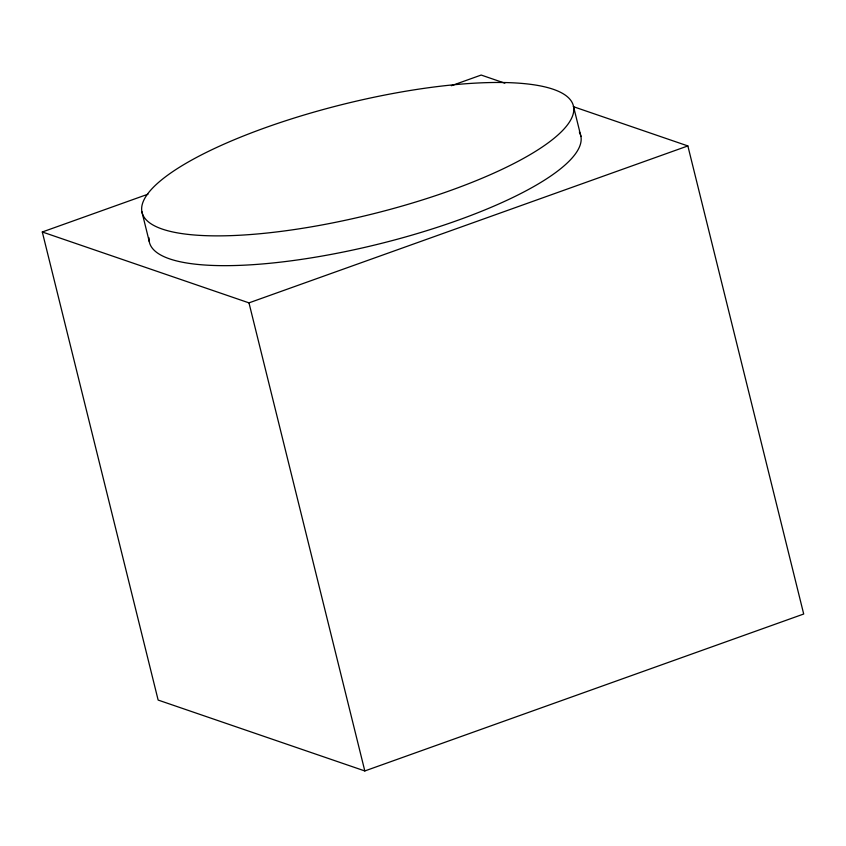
<?xml version="1.0" encoding="UTF-8"?>
<svg xmlns="http://www.w3.org/2000/svg" width="846" height="846" viewBox="0 0 846 846"><rect width="100%" height="100%" fill="white"/><g stroke="black" fill="none" stroke-linecap="round" stroke-linejoin="round"><path stroke-width="1.27" d="M573.313 106.649L687.861 145.935L803.7 614.016L364.816 770.949L158.139 700.065L42.3 231.984L147.976 194.199M451.341 85.721L481.184 75.051L504.84 83.172M42.3 231.984L248.978 302.868L687.861 145.935M573.567 106.712A222.17 56.756 -13.9 0 1 258.506 233.866A222.17 56.756 -13.9 0 1 241.057 136.936A222.17 56.756 -13.9 0 1 573.567 106.712L580.938 136.502M248.978 302.868L364.816 770.949M141.853 211.627L149.224 241.417M579.341 132.008A222.17 56.756 -13.9 0 1 377.422 244.367A222.17 56.756 -13.9 0 1 149.012 237.8"/></g></svg>
